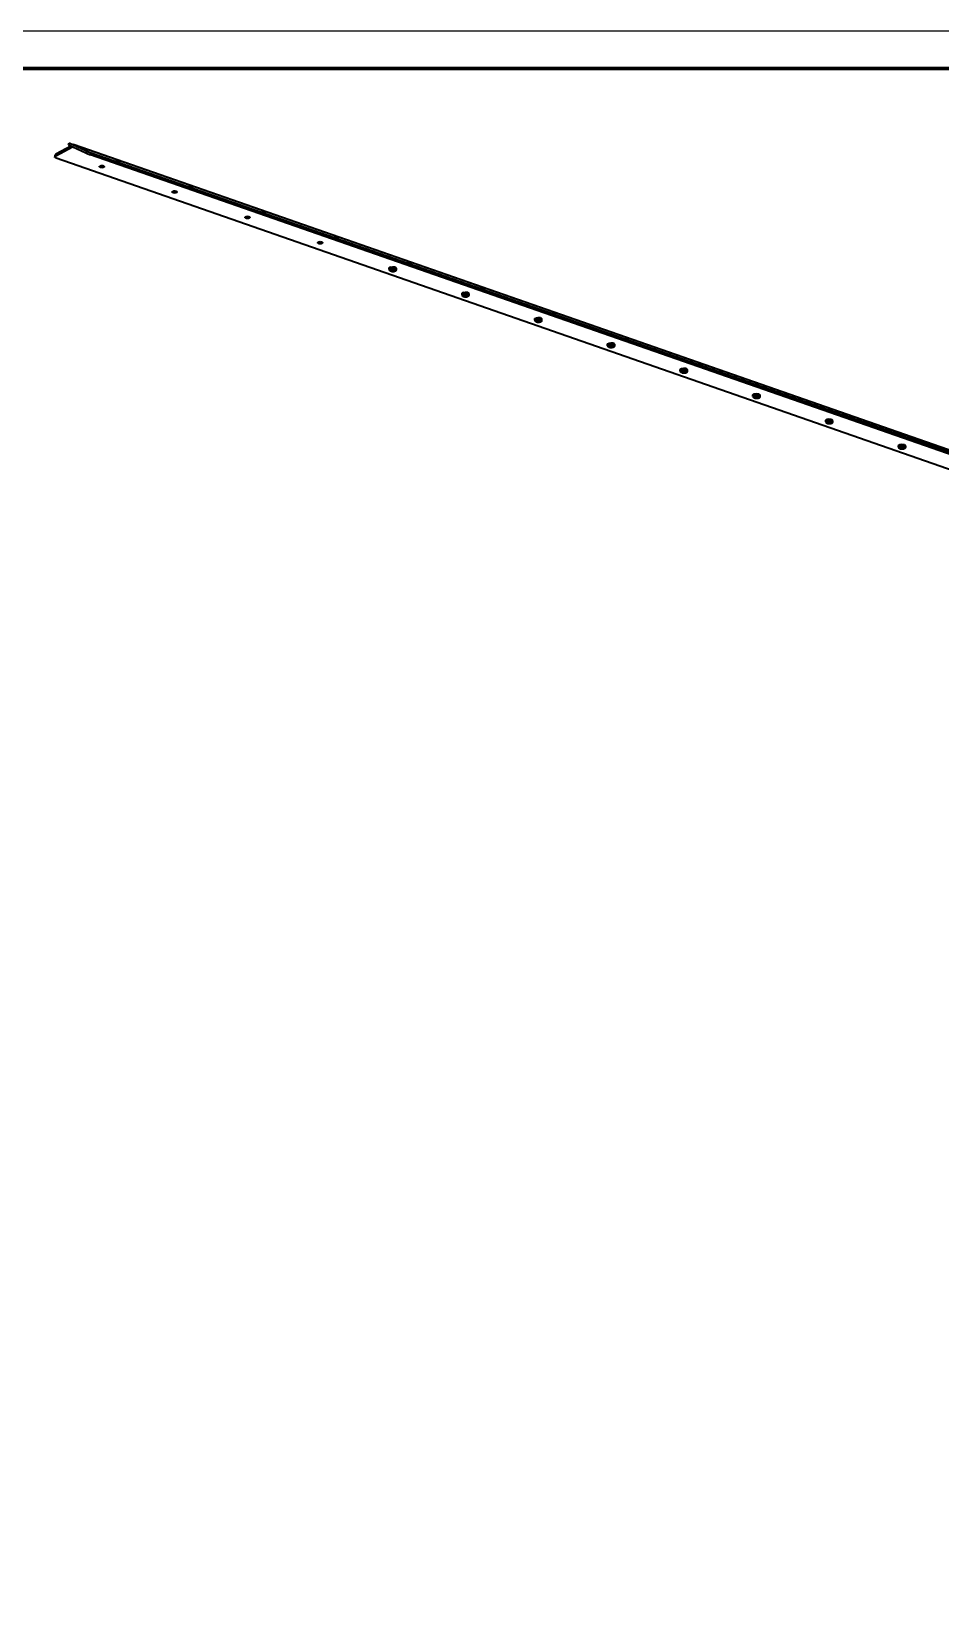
# Model space of a CAD drawing. Header units: millimetres. Extents: x 0 to 599, y 0 to 420.
# Drawn here: x 349.9 to 472, y 210 to 420 of the extents above; entities that cross this region are included whole.
import ezdxf

# ---------------------------------------------------------------- set-up
doc = ezdxf.new("R2010")
doc.units = ezdxf.units.MM

msp = doc.modelspace()

# ---------------------------------------------------------------- linework, layer by layer
at = {"color": 1, "lineweight": 35}
for p, q in [((353.11, 403.4), (353.1, 403.37)), ((353.1, 403.37), (353.1, 403.14)), ((353.13, 403.44), (353.11, 403.4)), ((353.11, 403.18), (353.13, 403.21)), ((353.16, 403.47), (353.13, 403.44)), ((353.13, 403.21), (353.16, 403.25)), ((353.21, 403.5), (353.16, 403.47)), ((353.16, 403.25), (353.21, 403.28)), ((355.25, 404.61), (353.21, 403.5)), ((353.21, 403.28), (355.47, 404.51)), ((353.21, 403.28), (353.21, 403.5)), ((354.91, 404.77), (355, 405)), ((354.91, 404.77), (357.24, 403.69)), ((357.33, 403.92), (355, 405)), ((355, 405), (355.51, 404.82)), ((355.59, 404.79), (355.51, 404.82)), ((355.64, 404.76), (355.59, 404.79)), ((355.65, 404.76), (355.62, 404.77)), ((355.66, 404.76), (355.64, 404.76)), ((355.67, 404.76), (355.65, 404.76)), ((573.9, 328.68), (355.65, 404.76)), ((355.67, 404.75), (355.66, 404.76)), ((355.66, 404.76), (355.67, 404.76)), ((355.67, 404.76), (355.67, 404.75)), ((573.92, 328.67), (355.67, 404.76)), ((357.33, 403.92), (357.24, 403.69)), ((357.24, 403.69), (357.53, 403.56)), ((357.62, 403.8), (357.33, 403.92)), ((357.53, 403.56), (357.88, 403.43)), ((357.97, 403.66), (357.62, 403.8)), ((357.88, 403.43), (357.97, 403.66)), ((575.94, 327.42), (357.88, 403.43)), ((576.03, 327.65), (357.97, 403.66)), ((353.1, 403.14), (353.11, 403.18)), ((353.11, 403.09), (353.1, 403.14)), ((353.15, 403.05), (353.11, 403.09)), ((353.21, 403.01), (353.15, 403.05)), ((353.29, 402.97), (353.21, 403.01)), ((575.25, 325.59), (353.29, 402.97)), ((359.09, 401.87), (359.1, 401.89)), ((359.09, 401.84), (359.09, 401.87)), ((359.09, 401.81), (359.09, 401.84)), ((359.11, 401.79), (359.09, 401.81)), ((359.1, 401.89), (359.16, 401.93)), ((359.14, 401.76), (359.11, 401.79)), ((359.18, 401.74), (359.14, 401.76)), ((359.16, 401.93), (359.23, 401.96)), ((359.29, 401.71), (359.18, 401.74)), ((359.21, 401.95), (359.31, 401.93)), ((359.23, 401.96), (359.32, 401.98)), ((359.41, 401.7), (359.29, 401.71)), ((359.31, 401.93), (359.41, 401.93)), ((359.32, 401.98), (359.42, 401.98)), ((359.41, 401.93), (359.52, 401.93)), ((359.54, 401.71), (359.41, 401.7)), ((359.42, 401.98), (359.52, 401.98)), ((359.52, 401.98), (359.61, 401.95)), ((359.52, 401.93), (359.61, 401.95)), ((359.64, 401.74), (359.54, 401.71)), ((359.61, 401.95), (359.68, 401.92)), ((359.68, 401.76), (359.64, 401.74)), ((359.68, 401.92), (359.72, 401.88)), ((359.71, 401.79), (359.68, 401.76)), ((359.73, 401.81), (359.71, 401.79)), ((359.72, 401.88), (359.74, 401.84)), ((359.74, 401.84), (359.73, 401.81)), ((361.3, 402.61), (361.29, 402.62)), ((361.29, 402.62), (361.31, 402.62)), ((361.33, 402.6), (361.3, 402.61)), ((361.31, 402.62), (361.37, 402.6)), ((361.65, 402.47), (361.33, 402.6)), ((361.37, 402.6), (361.57, 402.53)), ((361.57, 402.53), (361.77, 402.45)), ((361.79, 402.42), (361.65, 402.47)), ((361.77, 402.45), (361.83, 402.42)), ((361.83, 402.41), (361.79, 402.42)), ((361.83, 402.42), (361.85, 402.41)), ((361.85, 402.41), (361.83, 402.41)), ((371.06, 399.21), (371.05, 399.22)), ((371.05, 399.22), (371.07, 399.22)), ((371.09, 399.19), (371.06, 399.21)), ((371.07, 399.22), (371.13, 399.2)), ((371.41, 399.07), (371.09, 399.19)), ((371.13, 399.2), (371.33, 399.13)), ((371.33, 399.13), (371.53, 399.05)), ((371.55, 399.02), (371.41, 399.07)), ((371.53, 399.05), (371.59, 399.02)), ((371.59, 399.01), (371.55, 399.02)), ((371.59, 399.02), (371.61, 399)), ((371.61, 399), (371.59, 399.01)), ((368.85, 398.46), (368.87, 398.49)), ((368.85, 398.44), (368.85, 398.46)), ((368.85, 398.41), (368.85, 398.44)), ((368.87, 398.38), (368.85, 398.41)), ((368.87, 398.49), (368.92, 398.53)), ((368.9, 398.36), (368.87, 398.38)), ((368.94, 398.34), (368.9, 398.36)), ((368.92, 398.53), (368.99, 398.56)), ((369.05, 398.31), (368.94, 398.34)), ((368.97, 398.55), (369.07, 398.53)), ((368.99, 398.56), (369.08, 398.58)), ((369.17, 398.3), (369.05, 398.31)), ((369.07, 398.53), (369.17, 398.52)), ((369.08, 398.58), (369.18, 398.58)), ((369.17, 398.52), (369.28, 398.53)), ((369.3, 398.31), (369.17, 398.3)), ((369.18, 398.58), (369.28, 398.57)), ((369.28, 398.57), (369.37, 398.55)), ((369.28, 398.53), (369.37, 398.55)), ((369.4, 398.34), (369.3, 398.31)), ((369.37, 398.55), (369.44, 398.52)), ((369.44, 398.36), (369.4, 398.34)), ((369.44, 398.52), (369.48, 398.48)), ((369.47, 398.38), (369.44, 398.36)), ((369.49, 398.41), (369.47, 398.38)), ((369.48, 398.48), (369.5, 398.44)), ((369.5, 398.44), (369.49, 398.41)), ((378.61, 395.06), (378.63, 395.08)), ((378.61, 395.04), (378.61, 395.06)), ((378.61, 395.01), (378.61, 395.04)), ((378.63, 394.98), (378.61, 395.01)), ((378.63, 395.08), (378.68, 395.12)), ((378.66, 394.96), (378.63, 394.98)), ((378.7, 394.94), (378.66, 394.96)), ((378.68, 395.12), (378.75, 395.15)), ((378.81, 394.91), (378.7, 394.94)), ((378.74, 395.15), (378.83, 395.13)), ((378.75, 395.15), (378.84, 395.17)), ((378.93, 394.89), (378.81, 394.91)), ((378.83, 395.13), (378.93, 395.12)), ((378.84, 395.17), (378.94, 395.18)), ((378.93, 395.12), (379.04, 395.13)), ((379.06, 394.91), (378.93, 394.89)), ((378.94, 395.18), (379.04, 395.17)), ((379.04, 395.17), (379.13, 395.15)), ((379.04, 395.13), (379.13, 395.15)), ((379.16, 394.94), (379.06, 394.91)), ((379.13, 395.15), (379.2, 395.12)), ((379.2, 394.96), (379.16, 394.94)), ((379.2, 395.12), (379.24, 395.08)), ((379.23, 394.98), (379.2, 394.96)), ((379.25, 395.01), (379.23, 394.98)), ((379.24, 395.08), (379.26, 395.04)), ((379.26, 395.04), (379.25, 395.01)), ((380.82, 395.81), (380.81, 395.82)), ((380.81, 395.82), (380.83, 395.81)), ((380.86, 395.79), (380.82, 395.81)), ((380.83, 395.81), (380.9, 395.79)), ((381.17, 395.67), (380.86, 395.79)), ((380.9, 395.79), (381.09, 395.72)), ((381.09, 395.72), (381.29, 395.64)), ((381.31, 395.62), (381.17, 395.67)), ((381.29, 395.64), (381.35, 395.61)), ((381.35, 395.6), (381.31, 395.62)), ((381.35, 395.61), (381.37, 395.6)), ((381.37, 395.6), (381.35, 395.6)), ((388.37, 391.66), (388.39, 391.68)), ((388.37, 391.63), (388.37, 391.66)), ((388.37, 391.61), (388.37, 391.63)), ((388.39, 391.58), (388.37, 391.61)), ((388.39, 391.68), (388.44, 391.72)), ((388.42, 391.56), (388.39, 391.58)), ((388.46, 391.53), (388.42, 391.56)), ((388.44, 391.72), (388.51, 391.75)), ((388.57, 391.5), (388.46, 391.53)), ((388.5, 391.75), (388.59, 391.72)), ((388.51, 391.75), (388.6, 391.77)), ((388.69, 391.49), (388.57, 391.5)), ((388.59, 391.72), (388.69, 391.72)), ((388.6, 391.77), (388.7, 391.78)), ((388.69, 391.72), (388.8, 391.72)), ((388.82, 391.5), (388.69, 391.49)), ((388.7, 391.78), (388.8, 391.77)), ((388.8, 391.77), (388.89, 391.75)), ((388.8, 391.72), (388.89, 391.75)), ((388.92, 391.53), (388.82, 391.5)), ((388.89, 391.75), (388.96, 391.72)), ((388.96, 391.56), (388.92, 391.53)), ((388.96, 391.72), (389, 391.68)), ((388.99, 391.58), (388.96, 391.56)), ((389.01, 391.61), (388.99, 391.58)), ((389, 391.68), (389.02, 391.63)), ((389.02, 391.63), (389.01, 391.61)), ((390.58, 392.41), (390.57, 392.41)), ((390.57, 392.41), (390.59, 392.41)), ((390.62, 392.39), (390.58, 392.41)), ((390.59, 392.41), (390.66, 392.39)), ((390.93, 392.26), (390.62, 392.39)), ((390.66, 392.39), (390.86, 392.32)), ((390.86, 392.32), (391.05, 392.24)), ((391.07, 392.21), (390.93, 392.26)), ((391.05, 392.24), (391.11, 392.21)), ((391.12, 392.2), (391.07, 392.21)), ((391.11, 392.21), (391.13, 392.2)), ((391.13, 392.2), (391.12, 392.2)), ((400.34, 389), (400.33, 389.01)), ((400.33, 389.01), (400.35, 389.01)), ((400.38, 388.99), (400.34, 389)), ((400.35, 389.01), (400.42, 388.99)), ((400.69, 388.86), (400.38, 388.99)), ((400.42, 388.99), (400.62, 388.92)), ((400.62, 388.92), (400.81, 388.84)), ((400.83, 388.81), (400.69, 388.86)), ((400.81, 388.84), (400.87, 388.81)), ((400.88, 388.8), (400.83, 388.81)), ((400.87, 388.81), (400.89, 388.8)), ((400.89, 388.8), (400.88, 388.8)), ((397.97, 388.26), (398.2, 388.39)), ((397.97, 388.03), (397.97, 388.26)), ((397.97, 388.03), (398.03, 387.92)), ((398.05, 388.03), (397.97, 388.03)), ((398.03, 387.92), (398.08, 387.85)), ((398.12, 388.06), (398.05, 388.03)), ((398.05, 387.92), (398.06, 387.95)), ((398.05, 387.89), (398.05, 387.92)), ((398.07, 387.86), (398.05, 387.89)), ((398.06, 387.95), (398.07, 387.98)), ((398.07, 387.98), (398.1, 388.01)), ((398.1, 387.84), (398.07, 387.86)), ((398.08, 387.85), (398.09, 387.85)), ((398.1, 387.84), (398.08, 387.85)), ((398.1, 388.01), (398.19, 388.06)), ((398.16, 387.8), (398.1, 387.84)), ((398.2, 388.11), (398.12, 388.06)), ((398.25, 387.77), (398.16, 387.8)), ((398.19, 388.06), (398.31, 388.09)), ((398.28, 388.2), (398.2, 388.11)), ((398.2, 387.92), (398.22, 387.96)), ((398.21, 387.9), (398.2, 387.92)), ((398.22, 387.88), (398.21, 387.9)), ((398.22, 387.96), (398.26, 387.99)), ((398.28, 387.85), (398.22, 387.88)), ((398.35, 387.75), (398.25, 387.77)), ((398.26, 387.99), (398.32, 388.01)), ((398.28, 388.2), (398.28, 388.46)), ((398.4, 388.14), (398.28, 388.2)), ((398.36, 387.82), (398.28, 387.85)), ((398.31, 388.09), (398.45, 388.1)), ((398.32, 388.01), (398.39, 388.03)), ((398.45, 387.75), (398.35, 387.75)), ((398.45, 387.81), (398.36, 387.82)), ((398.39, 388.03), (398.46, 388.03)), ((398.4, 388.42), (398.76, 388.4)), ((398.52, 388.12), (398.4, 388.14)), ((398.45, 388.1), (398.59, 388.09)), ((398.55, 387.82), (398.45, 387.81)), ((398.56, 387.75), (398.45, 387.75)), ((398.46, 388.03), (398.54, 388.03)), ((398.63, 388.13), (398.52, 388.12)), ((398.54, 388.03), (398.6, 388.01)), ((398.63, 387.85), (398.55, 387.82)), ((398.66, 387.77), (398.56, 387.75)), ((398.59, 388.09), (398.71, 388.06)), ((398.6, 388.01), (398.66, 387.99)), ((398.76, 388.17), (398.63, 388.13)), ((398.69, 387.88), (398.63, 387.85)), ((398.66, 387.99), (398.69, 387.96)), ((398.75, 387.8), (398.66, 387.77)), ((398.69, 387.96), (398.7, 387.92)), ((398.7, 387.9), (398.69, 387.88)), ((398.7, 387.92), (398.7, 387.9)), ((398.71, 388.06), (398.8, 388.01)), ((398.81, 387.84), (398.75, 387.8)), ((398.76, 388.4), (398.89, 388.25)), ((398.76, 388.17), (398.76, 388.4)), ((398.81, 388.07), (398.76, 388.17)), ((398.8, 388.01), (398.83, 387.99)), ((398.85, 388.01), (398.81, 388.07)), ((398.84, 387.87), (398.81, 387.84)), ((398.81, 387.84), (398.83, 387.85)), ((398.82, 387.84), (398.83, 387.85)), ((398.83, 387.99), (398.85, 387.96)), ((398.83, 387.85), (398.88, 387.9)), ((398.86, 387.9), (398.84, 387.87)), ((398.89, 387.97), (398.85, 388.01)), ((398.85, 387.96), (398.86, 387.93)), ((398.86, 387.93), (398.86, 387.9)), ((398.88, 387.9), (398.94, 387.97)), ((398.94, 387.97), (398.89, 387.97)), ((398.94, 387.97), (398.94, 388.23)), ((407.73, 384.86), (407.96, 384.99)), ((407.73, 384.63), (407.73, 384.86)), ((407.73, 384.63), (407.79, 384.51)), ((407.81, 384.63), (407.73, 384.63)), ((407.79, 384.51), (407.84, 384.45)), ((407.88, 384.65), (407.81, 384.63)), ((407.81, 384.52), (407.82, 384.55)), ((407.81, 384.49), (407.81, 384.52)), ((407.83, 384.46), (407.81, 384.49)), ((407.82, 384.55), (407.83, 384.58)), ((407.83, 384.58), (407.86, 384.61)), ((407.86, 384.43), (407.83, 384.46)), ((407.84, 384.45), (407.85, 384.44)), ((407.86, 384.43), (407.84, 384.45)), ((407.86, 384.61), (407.95, 384.66)), ((407.92, 384.4), (407.86, 384.43)), ((407.96, 384.71), (407.88, 384.65)), ((408.01, 384.37), (407.92, 384.4)), ((407.95, 384.66), (408.07, 384.69)), ((408.04, 384.8), (407.96, 384.71)), ((407.97, 384.52), (407.98, 384.56)), ((407.97, 384.5), (407.97, 384.52)), ((407.98, 384.48), (407.97, 384.5)), ((407.98, 384.56), (408.02, 384.59)), ((408.04, 384.44), (407.98, 384.48)), ((408.11, 384.35), (408.01, 384.37)), ((408.02, 384.59), (408.08, 384.61)), ((408.04, 384.8), (408.04, 385.06)), ((408.16, 384.74), (408.04, 384.8)), ((408.12, 384.42), (408.04, 384.44)), ((408.07, 384.69), (408.21, 384.7)), ((408.08, 384.61), (408.15, 384.62)), ((408.22, 384.34), (408.11, 384.35)), ((408.22, 384.41), (408.12, 384.42)), ((408.15, 384.62), (408.22, 384.63)), ((408.16, 385.02), (408.52, 385)), ((408.28, 384.72), (408.16, 384.74)), ((408.21, 384.7), (408.35, 384.69)), ((408.22, 384.63), (408.3, 384.62)), ((408.31, 384.42), (408.22, 384.41)), ((408.32, 384.35), (408.22, 384.34)), ((408.39, 384.73), (408.28, 384.72)), ((408.3, 384.62), (408.37, 384.61)), ((408.39, 384.44), (408.31, 384.42)), ((408.42, 384.37), (408.32, 384.35)), ((408.35, 384.69), (408.47, 384.66)), ((408.37, 384.61), (408.42, 384.58)), ((408.52, 384.76), (408.39, 384.73)), ((408.45, 384.48), (408.39, 384.44)), ((408.42, 384.58), (408.45, 384.55)), ((408.51, 384.4), (408.42, 384.37)), ((408.45, 384.55), (408.47, 384.52)), ((408.46, 384.5), (408.45, 384.48)), ((408.47, 384.52), (408.46, 384.5)), ((408.47, 384.66), (408.56, 384.61)), ((408.57, 384.43), (408.51, 384.4)), ((408.52, 385), (408.65, 384.85)), ((408.52, 384.76), (408.52, 385)), ((408.57, 384.67), (408.52, 384.76)), ((408.56, 384.61), (408.59, 384.58)), ((408.61, 384.6), (408.57, 384.67)), ((408.6, 384.46), (408.57, 384.43)), ((408.57, 384.43), (408.59, 384.45)), ((408.58, 384.44), (408.59, 384.45)), ((408.59, 384.58), (408.61, 384.55)), ((408.59, 384.45), (408.64, 384.5)), ((408.62, 384.49), (408.6, 384.46)), ((408.65, 384.57), (408.61, 384.6)), ((408.61, 384.55), (408.62, 384.52)), ((408.62, 384.52), (408.62, 384.49)), ((408.64, 384.5), (408.7, 384.56)), ((408.7, 384.56), (408.65, 384.57)), ((408.7, 384.56), (408.7, 384.83)), ((410.1, 385.6), (410.09, 385.61)), ((410.09, 385.61), (410.12, 385.61)), ((410.14, 385.58), (410.1, 385.6)), ((410.12, 385.61), (410.18, 385.59)), ((410.45, 385.46), (410.14, 385.58)), ((410.18, 385.59), (410.38, 385.51)), ((410.38, 385.51), (410.57, 385.43)), ((410.59, 385.41), (410.45, 385.46)), ((410.57, 385.43), (410.63, 385.41)), ((410.64, 385.4), (410.59, 385.41)), ((410.63, 385.41), (410.65, 385.39)), ((410.65, 385.39), (410.64, 385.4)), ((419.86, 382.2), (419.85, 382.21)), ((419.85, 382.21), (419.88, 382.2)), ((419.88, 382.2), (419.94, 382.18)), ((417.49, 381.46), (417.72, 381.58)), ((417.49, 381.23), (417.49, 381.46)), ((417.49, 381.23), (417.55, 381.11)), ((417.57, 381.23), (417.49, 381.23)), ((417.55, 381.11), (417.6, 381.05)), ((417.64, 381.25), (417.57, 381.23)), ((417.57, 381.12), (417.58, 381.15)), ((417.58, 381.09), (417.57, 381.12)), ((417.58, 381.15), (417.6, 381.18)), ((417.59, 381.06), (417.58, 381.09)), ((417.62, 381.03), (417.59, 381.06)), ((417.6, 381.18), (417.63, 381.21)), ((417.6, 381.05), (417.61, 381.04)), ((417.62, 381.03), (417.6, 381.05)), ((417.69, 380.99), (417.62, 381.03)), ((417.63, 381.21), (417.71, 381.25)), ((417.72, 381.3), (417.64, 381.25)), ((417.77, 380.97), (417.69, 380.99)), ((417.71, 381.25), (417.83, 381.28)), ((417.8, 381.39), (417.72, 381.3)), ((417.73, 381.12), (417.74, 381.15)), ((417.73, 381.1), (417.73, 381.12)), ((417.75, 381.08), (417.73, 381.1)), ((417.74, 381.15), (417.78, 381.19)), ((417.8, 381.04), (417.75, 381.08)), ((417.87, 380.95), (417.77, 380.97)), ((417.78, 381.19), (417.84, 381.21)), ((417.8, 381.39), (417.8, 381.65)), ((417.93, 381.34), (417.8, 381.39)), ((417.88, 381.02), (417.8, 381.04)), ((417.83, 381.28), (417.97, 381.29)), ((417.84, 381.21), (417.91, 381.22)), ((417.98, 380.94), (417.87, 380.95)), ((417.98, 381.01), (417.88, 381.02)), ((417.91, 381.22), (417.98, 381.23)), ((417.92, 381.62), (418.28, 381.59)), ((418.04, 381.32), (417.93, 381.34)), ((417.97, 381.29), (418.11, 381.28)), ((417.98, 381.23), (418.06, 381.22)), ((418.07, 381.02), (417.98, 381.01)), ((418.08, 380.95), (417.98, 380.94)), ((418.15, 381.32), (418.04, 381.32)), ((418.06, 381.22), (418.13, 381.2)), ((418.15, 381.04), (418.07, 381.02)), ((418.18, 380.97), (418.08, 380.95)), ((418.11, 381.28), (418.23, 381.26)), ((418.13, 381.2), (418.18, 381.18)), ((418.28, 381.36), (418.15, 381.32)), ((418.21, 381.08), (418.15, 381.04)), ((418.18, 381.18), (418.21, 381.15)), ((418.27, 380.99), (418.18, 380.97)), ((418.21, 381.15), (418.23, 381.12)), ((418.22, 381.1), (418.21, 381.08)), ((418.23, 381.12), (418.22, 381.1)), ((418.23, 381.26), (418.32, 381.21)), ((418.33, 381.03), (418.27, 380.99)), ((418.28, 381.59), (418.42, 381.44)), ((418.28, 381.36), (418.28, 381.59)), ((418.33, 381.26), (418.28, 381.36)), ((418.32, 381.21), (418.35, 381.18)), ((418.37, 381.2), (418.33, 381.26)), ((418.36, 381.06), (418.33, 381.03)), ((418.33, 381.03), (418.35, 381.05)), ((418.34, 381.04), (418.35, 381.05)), ((418.35, 381.18), (418.37, 381.15)), ((418.35, 381.05), (418.4, 381.1)), ((418.38, 381.09), (418.36, 381.06)), ((418.41, 381.17), (418.37, 381.2)), ((418.37, 381.15), (418.38, 381.12)), ((418.38, 381.12), (418.38, 381.09)), ((418.4, 381.1), (418.46, 381.16)), ((418.46, 381.16), (418.41, 381.17)), ((418.46, 381.16), (418.46, 381.42)), ((419.9, 382.18), (419.86, 382.2)), ((420.21, 382.05), (419.9, 382.18)), ((419.94, 382.18), (420.14, 382.11)), ((420.14, 382.11), (420.33, 382.03)), ((420.36, 382), (420.21, 382.05)), ((420.33, 382.03), (420.39, 382)), ((420.4, 381.99), (420.36, 382)), ((420.39, 382), (420.41, 381.99)), ((420.41, 381.99), (420.4, 381.99)), ((427.25, 378.06), (427.48, 378.18)), ((427.25, 377.82), (427.25, 378.06)), ((427.56, 377.99), (427.56, 378.25)), ((427.68, 378.21), (428.04, 378.19)), ((428.04, 378.19), (428.18, 378.04)), ((428.04, 377.96), (428.04, 378.19)), ((428.22, 377.76), (428.22, 378.02)), ((429.63, 378.8), (429.61, 378.8)), ((429.61, 378.8), (429.64, 378.8)), ((429.66, 378.78), (429.63, 378.8)), ((429.64, 378.8), (429.7, 378.78)), ((429.97, 378.65), (429.66, 378.78)), ((429.7, 378.78), (429.9, 378.71)), ((429.9, 378.71), (430.1, 378.63)), ((430.12, 378.6), (429.97, 378.65)), ((430.1, 378.63), (430.15, 378.6)), ((430.16, 378.59), (430.12, 378.6)), ((430.15, 378.6), (430.17, 378.59)), ((430.17, 378.59), (430.16, 378.59)), ((427.25, 377.82), (427.31, 377.71)), ((427.33, 377.82), (427.25, 377.82)), ((427.31, 377.71), (427.36, 377.65)), ((427.41, 377.85), (427.33, 377.82)), ((427.33, 377.72), (427.34, 377.75)), ((427.34, 377.69), (427.33, 377.72)), ((427.34, 377.75), (427.36, 377.78)), ((427.35, 377.66), (427.34, 377.69)), ((427.38, 377.63), (427.35, 377.66)), ((427.36, 377.78), (427.39, 377.8)), ((427.36, 377.65), (427.37, 377.64)), ((427.38, 377.63), (427.36, 377.65)), ((427.45, 377.59), (427.38, 377.63)), ((427.39, 377.8), (427.48, 377.85)), ((427.48, 377.9), (427.41, 377.85)), ((427.53, 377.56), (427.45, 377.59)), ((427.56, 377.99), (427.48, 377.9)), ((427.48, 377.85), (427.6, 377.88)), ((427.49, 377.71), (427.5, 377.75)), ((427.49, 377.69), (427.49, 377.71)), ((427.51, 377.67), (427.49, 377.69)), ((427.5, 377.75), (427.54, 377.78)), ((427.56, 377.64), (427.51, 377.67)), ((427.63, 377.54), (427.53, 377.56)), ((427.54, 377.78), (427.6, 377.81)), ((427.69, 377.94), (427.56, 377.99)), ((427.64, 377.61), (427.56, 377.64)), ((427.6, 377.88), (427.73, 377.89)), ((427.6, 377.81), (427.67, 377.82)), ((427.74, 377.54), (427.63, 377.54)), ((427.74, 377.61), (427.64, 377.61)), ((427.67, 377.82), (427.74, 377.82)), ((427.8, 377.92), (427.69, 377.94)), ((427.73, 377.89), (427.87, 377.88)), ((427.74, 377.82), (427.82, 377.82)), ((427.83, 377.61), (427.74, 377.61)), ((427.84, 377.54), (427.74, 377.54)), ((427.92, 377.92), (427.8, 377.92)), ((427.82, 377.82), (427.89, 377.8)), ((427.91, 377.64), (427.83, 377.61)), ((427.94, 377.56), (427.84, 377.54)), ((427.87, 377.88), (427.99, 377.85)), ((427.89, 377.8), (427.94, 377.78)), ((427.97, 377.67), (427.91, 377.64)), ((428.04, 377.96), (427.92, 377.92)), ((427.94, 377.78), (427.98, 377.75)), ((428.03, 377.59), (427.94, 377.56)), ((427.98, 377.69), (427.97, 377.67)), ((427.98, 377.75), (427.99, 377.71)), ((427.99, 377.71), (427.98, 377.69)), ((427.99, 377.85), (428.08, 377.81)), ((428.09, 377.63), (428.03, 377.59)), ((428.09, 377.86), (428.04, 377.96)), ((428.08, 377.81), (428.12, 377.78)), ((428.13, 377.8), (428.09, 377.86)), ((428.12, 377.66), (428.09, 377.63)), ((428.09, 377.63), (428.11, 377.65)), ((428.1, 377.64), (428.11, 377.65)), ((428.11, 377.65), (428.17, 377.69)), ((428.12, 377.78), (428.14, 377.75)), ((428.14, 377.69), (428.12, 377.66)), ((428.18, 377.77), (428.13, 377.8)), ((428.14, 377.75), (428.14, 377.72)), ((428.14, 377.72), (428.14, 377.69)), ((428.17, 377.69), (428.22, 377.76)), ((428.22, 377.76), (428.18, 377.77)), ((437.01, 374.65), (437.24, 374.78)), ((437.01, 374.42), (437.01, 374.65)), ((437.01, 374.42), (437.07, 374.3)), ((437.09, 374.42), (437.01, 374.42)), ((437.07, 374.3), (437.12, 374.24)), ((437.17, 374.45), (437.09, 374.42)), ((437.09, 374.31), (437.1, 374.34)), ((437.1, 374.28), (437.09, 374.31)), ((437.1, 374.34), (437.12, 374.37)), ((437.11, 374.25), (437.1, 374.28)), ((437.14, 374.23), (437.11, 374.25)), ((437.12, 374.37), (437.15, 374.4)), ((437.12, 374.24), (437.13, 374.24)), ((437.14, 374.23), (437.12, 374.24)), ((437.21, 374.19), (437.14, 374.23)), ((437.15, 374.4), (437.24, 374.45)), ((437.24, 374.5), (437.17, 374.45)), ((437.29, 374.16), (437.21, 374.19)), ((437.32, 374.59), (437.24, 374.5)), ((437.24, 374.45), (437.36, 374.48)), ((437.25, 374.31), (437.26, 374.35)), ((437.25, 374.29), (437.25, 374.31)), ((437.27, 374.27), (437.25, 374.29)), ((437.26, 374.35), (437.3, 374.38)), ((437.32, 374.24), (437.27, 374.27)), ((437.39, 374.14), (437.29, 374.16)), ((437.3, 374.38), (437.36, 374.4)), ((437.32, 374.59), (437.32, 374.85)), ((437.45, 374.53), (437.32, 374.59)), ((437.4, 374.21), (437.32, 374.24)), ((437.36, 374.48), (437.49, 374.49)), ((437.36, 374.4), (437.43, 374.42)), ((437.5, 374.14), (437.39, 374.14)), ((437.5, 374.2), (437.4, 374.21)), ((437.43, 374.42), (437.51, 374.42)), ((437.44, 374.81), (437.8, 374.79)), ((437.56, 374.51), (437.45, 374.53)), ((437.49, 374.49), (437.63, 374.48)), ((437.59, 374.21), (437.5, 374.2)), ((437.6, 374.14), (437.5, 374.14)), ((437.51, 374.42), (437.58, 374.41)), ((437.68, 374.52), (437.56, 374.51)), ((437.58, 374.41), (437.65, 374.4)), ((437.67, 374.24), (437.59, 374.21)), ((437.7, 374.16), (437.6, 374.14)), ((437.63, 374.48), (437.75, 374.45)), ((437.65, 374.4), (437.7, 374.38)), ((437.73, 374.27), (437.67, 374.24)), ((437.8, 374.56), (437.68, 374.52)), ((437.7, 374.38), (437.74, 374.35)), ((437.79, 374.19), (437.7, 374.16)), ((437.74, 374.29), (437.73, 374.27)), ((437.74, 374.35), (437.75, 374.31)), ((437.75, 374.31), (437.74, 374.29)), ((437.75, 374.45), (437.84, 374.4)), ((437.85, 374.23), (437.79, 374.19)), ((437.8, 374.79), (437.94, 374.64)), ((437.8, 374.56), (437.8, 374.79)), ((437.85, 374.46), (437.8, 374.56)), ((437.84, 374.4), (437.88, 374.38)), ((437.89, 374.4), (437.85, 374.46)), ((437.88, 374.25), (437.85, 374.23)), ((437.85, 374.23), (437.88, 374.24)), ((437.86, 374.23), (437.88, 374.24)), ((437.88, 374.38), (437.9, 374.35)), ((437.88, 374.24), (437.93, 374.29)), ((437.9, 374.28), (437.88, 374.25)), ((437.94, 374.36), (437.89, 374.4)), ((437.9, 374.35), (437.9, 374.32)), ((437.9, 374.32), (437.9, 374.28)), ((437.93, 374.29), (437.98, 374.36)), ((437.98, 374.36), (437.94, 374.36)), ((437.98, 374.36), (437.98, 374.62)), ((439.39, 375.39), (439.38, 375.4)), ((439.38, 375.4), (439.4, 375.4)), ((439.42, 375.38), (439.39, 375.39)), ((439.4, 375.4), (439.46, 375.38)), ((439.73, 375.25), (439.42, 375.38)), ((439.46, 375.38), (439.66, 375.31)), ((439.66, 375.31), (439.86, 375.23)), ((439.88, 375.2), (439.73, 375.25)), ((439.86, 375.23), (439.92, 375.2)), ((439.92, 375.19), (439.88, 375.2)), ((439.92, 375.2), (439.94, 375.19)), ((439.94, 375.19), (439.92, 375.19)), ((449.15, 371.99), (449.14, 372)), ((449.14, 372), (449.16, 372)), ((449.18, 371.97), (449.15, 371.99)), ((449.16, 372), (449.22, 371.98)), ((449.49, 371.85), (449.18, 371.97)), ((449.22, 371.98), (449.42, 371.9)), ((449.42, 371.9), (449.62, 371.82)), ((449.64, 371.8), (449.49, 371.85)), ((449.62, 371.82), (449.68, 371.8)), ((449.68, 371.78), (449.64, 371.8)), ((449.68, 371.8), (449.7, 371.78)), ((449.7, 371.78), (449.68, 371.78)), ((446.77, 371.25), (447, 371.37)), ((446.77, 371.02), (446.77, 371.25)), ((446.77, 371.02), (446.83, 370.9)), ((446.85, 371.02), (446.77, 371.02)), ((446.83, 370.9), (446.88, 370.84)), ((446.93, 371.04), (446.85, 371.02)), ((446.85, 370.91), (446.86, 370.94)), ((446.86, 370.88), (446.85, 370.91)), ((446.86, 370.94), (446.88, 370.97)), ((446.88, 370.85), (446.86, 370.88)), ((446.88, 370.97), (446.91, 371)), ((446.9, 370.82), (446.88, 370.85)), ((446.88, 370.84), (446.89, 370.83)), ((446.9, 370.82), (446.88, 370.84)), ((446.97, 370.79), (446.9, 370.82)), ((446.91, 371), (447, 371.04)), ((447, 371.1), (446.93, 371.04)), ((447.05, 370.76), (446.97, 370.79)), ((447.08, 371.19), (447, 371.1)), ((447, 371.04), (447.12, 371.08)), ((447.01, 370.91), (447.02, 370.95)), ((447.01, 370.89), (447.01, 370.91)), ((447.03, 370.87), (447.01, 370.89)), ((447.02, 370.95), (447.06, 370.98)), ((447.08, 370.83), (447.03, 370.87)), ((447.15, 370.74), (447.05, 370.76)), ((447.06, 370.98), (447.12, 371)), ((447.08, 371.19), (447.08, 371.45)), ((447.21, 371.13), (447.08, 371.19)), ((447.16, 370.81), (447.08, 370.83)), ((447.12, 371.08), (447.25, 371.09)), ((447.12, 371), (447.19, 371.01)), ((447.26, 370.73), (447.15, 370.74)), ((447.26, 370.8), (447.16, 370.81)), ((447.19, 371.01), (447.27, 371.02)), ((447.2, 371.41), (447.57, 371.38)), ((447.32, 371.11), (447.21, 371.13)), ((447.25, 371.09), (447.39, 371.08)), ((447.35, 370.81), (447.26, 370.8)), ((447.37, 370.74), (447.26, 370.73)), ((447.27, 371.02), (447.34, 371.01)), ((447.44, 371.12), (447.32, 371.11)), ((447.34, 371.01), (447.41, 371)), ((447.44, 370.83), (447.35, 370.81)), ((447.46, 370.76), (447.37, 370.74)), ((447.39, 371.08), (447.51, 371.05)), ((447.41, 371), (447.46, 370.97)), ((447.57, 371.15), (447.44, 371.12)), ((447.49, 370.87), (447.44, 370.83)), ((447.46, 370.97), (447.5, 370.94)), ((447.55, 370.79), (447.46, 370.76)), ((447.5, 370.89), (447.49, 370.87)), ((447.5, 370.94), (447.51, 370.91)), ((447.51, 370.91), (447.5, 370.89)), ((447.51, 371.05), (447.61, 371)), ((447.61, 370.82), (447.55, 370.79)), ((447.57, 371.38), (447.7, 371.24)), ((447.57, 371.15), (447.57, 371.38)), ((447.61, 371.06), (447.57, 371.15)), ((447.65, 370.99), (447.61, 371.06)), ((447.61, 371), (447.64, 370.97)), ((447.64, 370.85), (447.61, 370.82)), ((447.61, 370.82), (447.64, 370.84)), ((447.62, 370.83), (447.64, 370.84)), ((447.64, 370.97), (447.66, 370.94)), ((447.64, 370.84), (447.69, 370.89)), ((447.66, 370.88), (447.64, 370.85)), ((447.7, 370.96), (447.65, 370.99)), ((447.66, 370.94), (447.66, 370.91)), ((447.66, 370.91), (447.66, 370.88)), ((447.69, 370.89), (447.74, 370.95)), ((447.74, 370.95), (447.7, 370.96)), ((447.74, 370.95), (447.74, 371.21)), ((456.53, 367.85), (456.76, 367.97)), ((456.53, 367.62), (456.53, 367.85)), ((456.53, 367.62), (456.59, 367.5)), ((456.62, 367.61), (456.53, 367.62)), ((456.61, 367.51), (456.62, 367.54)), ((456.62, 367.48), (456.61, 367.51)), ((456.69, 367.64), (456.62, 367.61)), ((456.62, 367.54), (456.64, 367.57)), ((456.64, 367.57), (456.67, 367.6)), ((456.67, 367.6), (456.76, 367.64)), ((456.76, 367.69), (456.69, 367.64)), ((456.84, 367.78), (456.76, 367.69)), ((456.76, 367.64), (456.88, 367.67)), ((456.77, 367.51), (456.78, 367.54)), ((456.77, 367.49), (456.77, 367.51)), ((456.78, 367.54), (456.82, 367.57)), ((456.82, 367.57), (456.88, 367.6)), ((456.84, 367.78), (456.84, 368.04)), ((456.97, 367.73), (456.84, 367.78)), ((456.88, 367.67), (457.01, 367.68)), ((456.88, 367.6), (456.95, 367.61)), ((456.95, 367.61), (457.03, 367.62)), ((456.96, 368.01), (457.33, 367.98)), ((457.08, 367.71), (456.97, 367.73)), ((457.01, 367.68), (457.15, 367.67)), ((457.03, 367.62), (457.1, 367.61)), ((457.2, 367.71), (457.08, 367.71)), ((457.1, 367.61), (457.17, 367.59)), ((457.15, 367.67), (457.27, 367.64)), ((457.17, 367.59), (457.22, 367.57)), ((457.33, 367.75), (457.2, 367.71)), ((457.22, 367.57), (457.26, 367.54)), ((457.26, 367.54), (457.27, 367.51)), ((457.27, 367.51), (457.26, 367.49)), ((457.27, 367.64), (457.37, 367.6)), ((457.33, 367.98), (457.46, 367.83)), ((457.33, 367.75), (457.33, 367.98)), ((457.37, 367.65), (457.33, 367.75)), ((457.42, 367.59), (457.37, 367.65)), ((457.37, 367.6), (457.4, 367.57)), ((457.4, 367.57), (457.42, 367.54)), ((457.46, 367.56), (457.42, 367.59)), ((457.42, 367.54), (457.43, 367.51)), ((457.43, 367.51), (457.42, 367.48)), ((457.45, 367.49), (457.5, 367.55)), ((457.5, 367.55), (457.46, 367.56)), ((457.5, 367.55), (457.5, 367.81)), ((458.91, 368.59), (458.9, 368.6)), ((458.9, 368.6), (458.92, 368.59)), ((458.94, 368.57), (458.91, 368.59)), ((458.92, 368.59), (458.98, 368.57)), ((459.25, 368.44), (458.94, 368.57)), ((458.98, 368.57), (459.18, 368.5)), ((459.18, 368.5), (459.38, 368.42)), ((459.4, 368.39), (459.25, 368.44)), ((459.38, 368.42), (459.44, 368.39)), ((459.44, 368.38), (459.4, 368.39)), ((459.44, 368.39), (459.46, 368.38)), ((459.46, 368.38), (459.44, 368.38)), ((456.59, 367.5), (456.64, 367.44)), ((456.64, 367.45), (456.62, 367.48)), ((456.66, 367.42), (456.64, 367.45)), ((456.64, 367.44), (456.65, 367.43)), ((456.66, 367.42), (456.64, 367.44)), ((456.73, 367.38), (456.66, 367.42)), ((456.81, 367.35), (456.73, 367.38)), ((456.79, 367.47), (456.77, 367.49)), ((456.84, 367.43), (456.79, 367.47)), ((456.91, 367.34), (456.81, 367.35)), ((456.92, 367.41), (456.84, 367.43)), ((457.02, 367.33), (456.91, 367.34)), ((457.02, 367.4), (456.92, 367.41)), ((457.12, 367.41), (457.02, 367.4)), ((457.13, 367.34), (457.02, 367.33)), ((457.2, 367.43), (457.12, 367.41)), ((457.23, 367.35), (457.13, 367.34)), ((457.25, 367.47), (457.2, 367.43)), ((457.31, 367.38), (457.23, 367.35)), ((457.26, 367.49), (457.25, 367.47)), ((457.37, 367.42), (457.31, 367.38)), ((457.4, 367.45), (457.37, 367.42)), ((457.37, 367.42), (457.4, 367.44)), ((457.38, 367.43), (457.4, 367.44)), ((457.4, 367.44), (457.45, 367.49)), ((457.42, 367.48), (457.4, 367.45)), ((466.3, 364.44), (466.52, 364.57)), ((466.3, 364.21), (466.3, 364.44)), ((466.3, 364.21), (466.35, 364.1)), ((466.38, 364.21), (466.3, 364.21)), ((466.35, 364.1), (466.41, 364.03)), ((466.37, 364.11), (466.38, 364.14)), ((466.38, 364.08), (466.37, 364.11)), ((466.45, 364.24), (466.38, 364.21)), ((466.38, 364.14), (466.4, 364.17)), ((466.4, 364.05), (466.38, 364.08)), ((466.4, 364.17), (466.43, 364.19)), ((466.43, 364.02), (466.4, 364.05)), ((466.41, 364.03), (466.41, 364.03)), ((466.43, 364.02), (466.41, 364.03)), ((466.43, 364.19), (466.52, 364.24)), ((466.49, 363.98), (466.43, 364.02)), ((466.52, 364.29), (466.45, 364.24)), ((466.57, 363.95), (466.49, 363.98)), ((466.6, 364.38), (466.52, 364.29)), ((466.52, 364.24), (466.64, 364.27)), ((466.53, 364.1), (466.54, 364.14)), ((466.54, 364.08), (466.53, 364.1)), ((466.54, 364.14), (466.59, 364.17)), ((466.55, 364.06), (466.54, 364.08)), ((466.6, 364.03), (466.55, 364.06)), ((466.67, 363.93), (466.57, 363.95)), ((466.59, 364.17), (466.64, 364.19)), ((466.6, 364.38), (466.6, 364.64)), ((466.73, 364.33), (466.6, 364.38)), ((466.68, 364), (466.6, 364.03)), ((466.64, 364.27), (466.78, 364.28)), ((466.64, 364.19), (466.71, 364.21)), ((466.78, 363.93), (466.67, 363.93)), ((466.78, 364), (466.68, 364)), ((466.71, 364.21), (466.79, 364.21)), ((466.73, 364.6), (467.09, 364.58)), ((466.84, 364.3), (466.73, 364.33)), ((466.78, 364.28), (466.91, 364.27)), ((466.88, 364), (466.78, 364)), ((466.89, 363.93), (466.78, 363.93)), ((466.79, 364.21), (466.86, 364.21)), ((466.96, 364.31), (466.84, 364.3)), ((466.86, 364.21), (466.93, 364.19)), ((466.96, 364.03), (466.88, 364)), ((466.99, 363.95), (466.89, 363.93)), ((466.91, 364.27), (467.03, 364.24)), ((466.93, 364.19), (466.98, 364.17)), ((467.09, 364.35), (466.96, 364.31)), ((467.01, 364.06), (466.96, 364.03)), ((466.98, 364.17), (467.02, 364.14)), ((467.07, 363.98), (466.99, 363.95)), ((467.03, 364.08), (467.01, 364.06)), ((467.02, 364.14), (467.03, 364.1)), ((467.03, 364.24), (467.13, 364.2)), ((467.03, 364.1), (467.03, 364.08)), ((467.14, 364.02), (467.07, 363.98)), ((467.09, 364.58), (467.22, 364.43)), ((467.09, 364.35), (467.09, 364.58)), ((467.13, 364.25), (467.09, 364.35)), ((467.18, 364.19), (467.13, 364.25)), ((467.13, 364.2), (467.16, 364.17)), ((467.16, 364.05), (467.14, 364.02)), ((467.14, 364.03), (467.16, 364.04)), ((467.14, 364.02), (467.16, 364.04)), ((467.16, 364.17), (467.18, 364.14)), ((467.18, 364.08), (467.16, 364.05)), ((467.16, 364.04), (467.21, 364.08)), ((467.22, 364.16), (467.18, 364.19)), ((467.18, 364.14), (467.19, 364.11)), ((467.19, 364.11), (467.18, 364.08)), ((467.21, 364.08), (467.27, 364.15)), ((467.27, 364.15), (467.22, 364.16)), ((467.27, 364.15), (467.27, 364.41)), ((468.67, 365.18), (468.66, 365.19)), ((468.66, 365.19), (468.68, 365.19)), ((468.7, 365.17), (468.67, 365.18)), ((468.68, 365.19), (468.74, 365.17)), ((469.02, 365.04), (468.7, 365.17)), ((468.74, 365.17), (468.94, 365.1)), ((468.94, 365.1), (469.14, 365.02)), ((469.16, 364.99), (469.02, 365.04)), ((469.14, 365.02), (469.2, 364.99)), ((469.2, 364.98), (469.16, 364.99)), ((469.2, 364.99), (469.22, 364.98)), ((469.22, 364.98), (469.2, 364.98))]:
    msp.add_line(p, q, dxfattribs=at)
at = {"color": 7, "lineweight": 25}
msp.add_lwpolyline([(0, 0), (594, 0), (594, 420), (0, 420)], close=True, dxfattribs=at)
at = {"color": 7, "lineweight": 70}
msp.add_lwpolyline([(20, 5), (589, 5), (589, 415), (20, 415)], close=True, dxfattribs=at)

doc.saveas('drawing.dxf')
